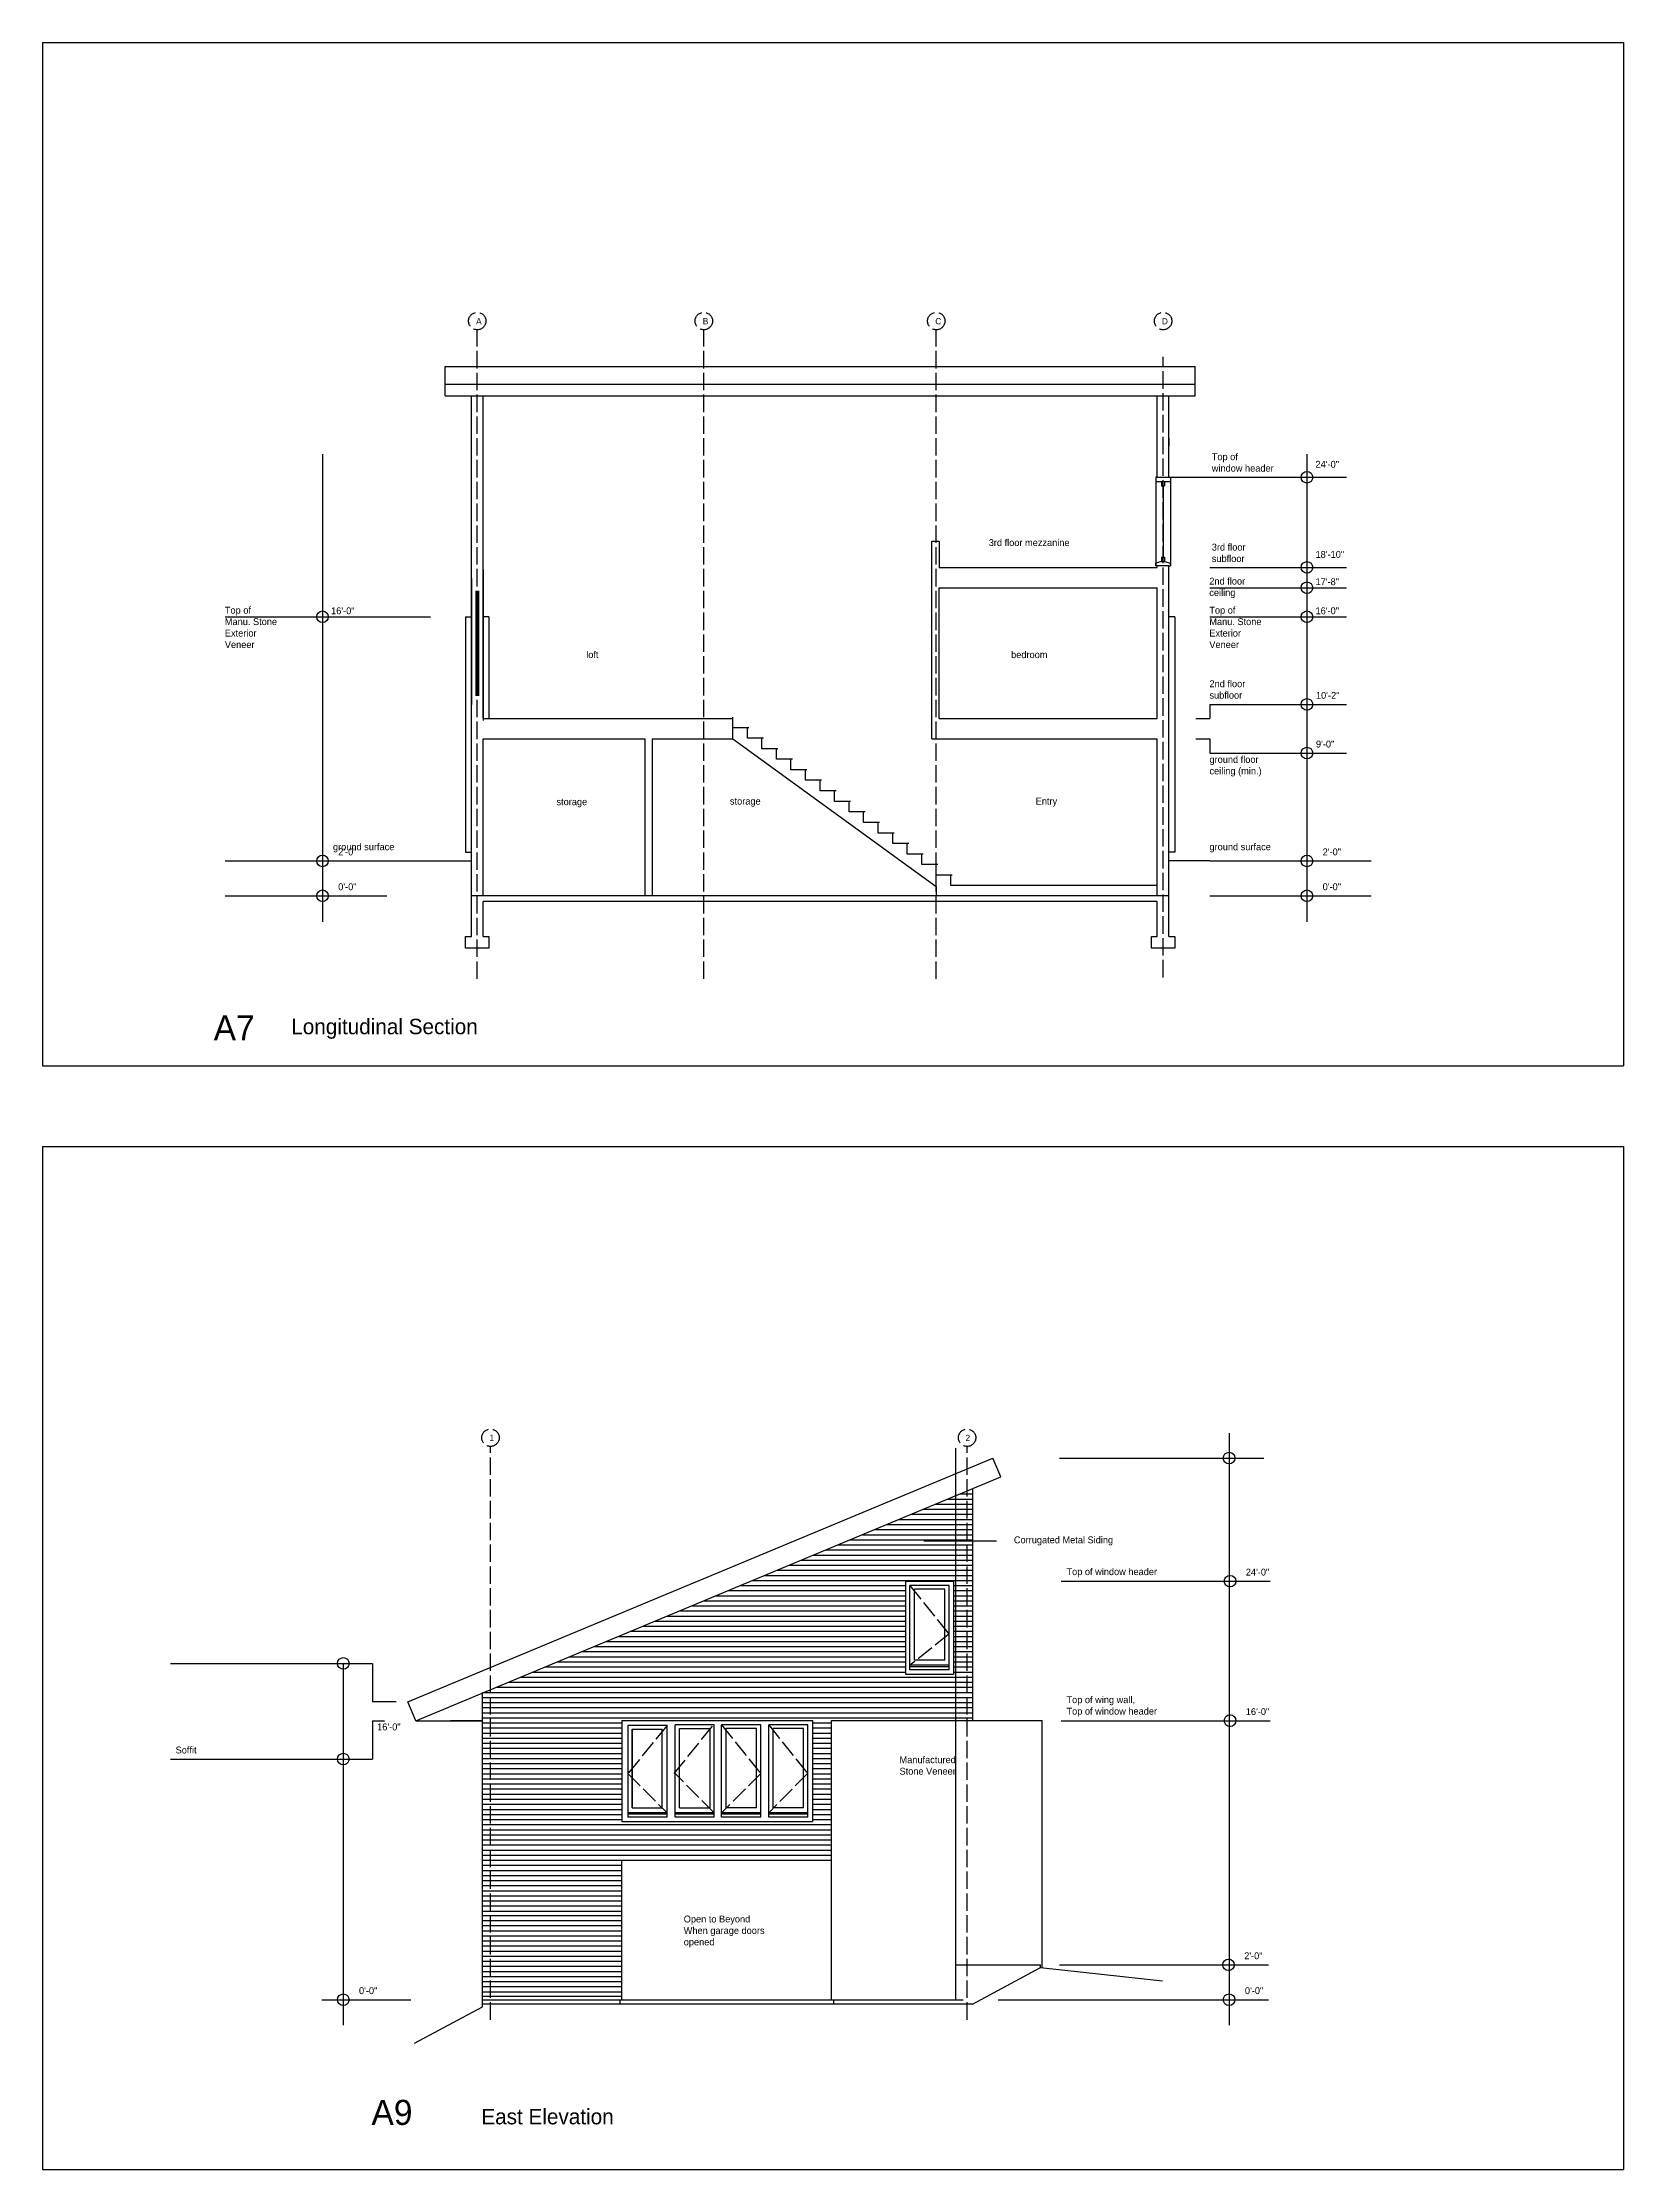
# Model space of a CAD drawing. Header units: inches. Extents: x -5028 to 8475, y 452 to 3434.
# Drawn here: x 3365 to 4453, y 1971 to 3434 of the extents above; entities that cross this region are included whole.
import ezdxf

# ---------------------------------------------------------------- set-up
doc = ezdxf.new("R2010")
doc.units = ezdxf.units.IN
doc.header["$MEASUREMENT"] = 0
doc.linetypes.add('ACAD_ISO02W100', pattern=[15, 12, -3])
for name, color, linetype in [('const', 7, 'Continuous'), ('e1', 7, 'Continuous'), ('e2', 251, 'Continuous'), ('glass', 172, 'Continuous'), ('glassSwing', 172, 'ACAD_ISO02W100'), ('grid', 252, 'ACAD_ISO02W100'), ('millwork', 253, 'Continuous'), ('stairs', 140, 'Continuous'), ('walls', 7, 'Continuous')]:
    doc.layers.add(name, color=color, linetype=linetype)

msp = doc.modelspace()

# ---------------------------------------------------------------- linework, layer by layer
for p, q in [((3365.1, 3434.3), (3365.1, 2730.3)), ((3365.1, 3434.3), (4453.1, 3434.3)), ((4453.1, 3434.3), (4453.1, 2730.3)), ((3365.1, 2730.3), (4453.1, 2730.3)), ((3365.1, 2674.8), (4453.1, 2674.8)), ((3365.1, 2674.8), (3365.1, 1970.8)), ((4453.1, 2674.8), (4453.1, 1970.8)), ((3365.1, 1970.8), (4453.1, 1970.8))]:
    msp.add_line(p, q)
at = {"layer": 'e1'}
for p, q in [((3908.2, 2087.6), (3908.2, 2279.7)), ((3763.9, 2183.6), (3908.2, 2183.6)), ((3909.7, 2084.6), (3909.7, 2087.6))]:
    msp.add_line(p, q, dxfattribs=at)
at = {"layer": 'e2'}
for p, q in [((4140.3, 3185.3), (4140.3, 3191.3)), ((3660.3, 3162.1), (3660.3, 3175.8)), ((4140.3, 3162.1), (4140.3, 3175.8)), ((3557.8, 3151.1), (3557.8, 2829.3)), ((4235.3, 3151.1), (4235.3, 2829.3)), ((4131.3, 3135.2), (4131.3, 3074.2)), ((4140.3, 3135.2), (4262.5, 3135.2)), ((4141.3, 3135.2), (4141.3, 3074.2)), ((3660.3, 3065.6), (3660.3, 2978.9)), ((3668.3, 3071.7), (3668.3, 2967.9)), ((4168.4, 3073.2), (4262.5, 3073.2)), ((4168.4, 3059.2), (4262.5, 3059.2)), ((3663.4, 3057.1), (3663.4, 2984.7)), ((3665.1, 3057.1), (3665.1, 2984.7)), ((3490.9, 3039.2), (3632.1, 3039.2)), ((4168.4, 3039.2), (4262.5, 3039.2)), ((4168.4, 2978.9), (4262.5, 2978.9)), ((4168.4, 2978.9), (4168.4, 2969.2)), ((4158.9, 2969.2), (4168.4, 2969.2)), ((4158.9, 2955.2), (4168.4, 2955.2)), ((4168.4, 2955.2), (4168.4, 2945.4)), ((4168.4, 2945.4), (4262.5, 2945.4)), ((3490.9, 2871.2), (3632.1, 2871.2)), ((4168.4, 2871.2), (4262.5, 2871.2)), ((4247.7, 2871.2), (4279.6, 2871.2)), ((3490.9, 2847.2), (3585, 2847.2)), ((3570.2, 2847.2), (3602, 2847.2)), ((4168.4, 2847.2), (4262.5, 2847.2)), ((4247.7, 2847.2), (4279.6, 2847.2)), ((4181.7, 2477.4), (4181.7, 2070.2)), ((3993.6, 2111.6), (3993.6, 2467.2)), ((4065.1, 2460.3), (4205.6, 2460.3)), ((3988, 2432.1), (4005.4, 2432.1)), ((3996.4, 2435.6), (4005.4, 2435.6)), ((3954.4, 2418.1), (4005.4, 2418.1)), ((3962.8, 2421.6), (4005.4, 2421.6)), ((3971.2, 2425.1), (4005.4, 2425.1)), ((3979.6, 2428.6), (4005.4, 2428.6)), ((3912.4, 2400.6), (4005.4, 2400.6)), ((3920.8, 2404.1), (4005.4, 2404.1)), ((3929.2, 2407.6), (4005.4, 2407.6)), ((3937.6, 2411.1), (4005.4, 2411.1)), ((3946, 2414.6), (4005.4, 2414.6)), ((3878.8, 2386.6), (4005.4, 2386.6)), ((3887.2, 2390.1), (4005.4, 2390.1)), ((3895.6, 2393.6), (4005.4, 2393.6)), ((3904, 2397.1), (4005.4, 2397.1)), ((3845.2, 2372.6), (3959.1, 2372.6)), ((3853.6, 2376.1), (4005.4, 2376.1)), ((3862, 2379.6), (4005.4, 2379.6)), ((3870.4, 2383.1), (4005.4, 2383.1)), ((3959.1, 2375.7), (3992.1, 2375.7)), ((3959.1, 2375.7), (3959.1, 2311.7)), ((3962.1, 2314.7), (3962.1, 2372.7)), ((3989.1, 2372.7), (3962.1, 2372.7)), ((3962.1, 2314.7), (3962.1, 2372.7)), ((3989.1, 2372.7), (3962.1, 2372.7)), ((3989.1, 2314.7), (3989.1, 2372.7)), ((3989.1, 2314.7), (3989.1, 2372.7)), ((3992.1, 2375.7), (3992.1, 2311.7)), ((3992.1, 2375.7), (3992.1, 2311.7)), ((3992.1, 2372.6), (4005.4, 2372.6)), ((4066.2, 2375.6), (4210, 2375.6)), ((3811.6, 2358.6), (3959.1, 2358.6)), ((3820, 2362.1), (3959.1, 2362.1)), ((3828.4, 2365.6), (3959.1, 2365.6)), ((3836.8, 2369.1), (3959.1, 2369.1)), ((3965.1, 2321.2), (3965.1, 2370.2)), ((3986.1, 2370.2), (3965.1, 2370.2)), ((3965.1, 2321.2), (3965.1, 2370.2)), ((3986.1, 2370.2), (3965.1, 2370.2)), ((3986.1, 2321.2), (3986.1, 2370.2)), ((3986.1, 2321.2), (3986.1, 2370.2)), ((3992.1, 2369.1), (4005.4, 2369.1)), ((3992.1, 2365.6), (4005.4, 2365.6)), ((3992.1, 2362.1), (4005.4, 2362.1)), ((3992.1, 2358.6), (4005.4, 2358.6)), ((3778, 2344.6), (3959.1, 2344.6)), ((3786.4, 2348.1), (3959.1, 2348.1)), ((3794.8, 2351.6), (3959.1, 2351.6)), ((3803.2, 2355.1), (3959.1, 2355.1)), ((3992.1, 2355.1), (4005.4, 2355.1)), ((3992.1, 2351.6), (4005.4, 2351.6)), ((3992.1, 2348.1), (4005.4, 2348.1)), ((3992.1, 2344.6), (4005.4, 2344.6)), ((3736, 2327.1), (3959.1, 2327.1)), ((3744.4, 2330.6), (3959.1, 2330.6)), ((3752.8, 2334.1), (3959.1, 2334.1)), ((3761.2, 2337.6), (3959.1, 2337.6)), ((3769.6, 2341.1), (3959.1, 2341.1)), ((3992.1, 2341.1), (4005.4, 2341.1)), ((3992.1, 2337.6), (4005.4, 2337.6)), ((3992.1, 2334.1), (4005.4, 2334.1)), ((3992.1, 2330.6), (4005.4, 2330.6)), ((3992.1, 2327.1), (4005.4, 2327.1)), ((3453.1, 2319), (3592.1, 2319)), ((3572.1, 2319), (3572.1, 2070.2)), ((3592.1, 2319), (3592.1, 2292.6)), ((3702.4, 2313.1), (3959.1, 2313.1)), ((3710.8, 2316.6), (3959.1, 2316.6)), ((3719.2, 2320.1), (3959.1, 2320.1)), ((3727.6, 2323.6), (3959.1, 2323.6)), ((3989.1, 2317.7), (3962.1, 2317.7)), ((3989.1, 2317.7), (3962.1, 2317.7)), ((3989.1, 2316.7), (3962.1, 2316.7)), ((3989.1, 2316.7), (3962.1, 2316.7)), ((3989.1, 2314.7), (3962.1, 2314.7)), ((3989.1, 2314.7), (3962.1, 2314.7)), ((3986.1, 2321.2), (3965.1, 2321.2)), ((3986.1, 2321.2), (3965.1, 2321.2)), ((3992.1, 2323.6), (4005.4, 2323.6)), ((3992.1, 2320.1), (4005.4, 2320.1)), ((3992.1, 2316.6), (4005.4, 2316.6)), ((3992.1, 2313.1), (4005.4, 2313.1)), ((3667.9, 2299.1), (4005.4, 2299.1)), ((3667.9, 2279.7), (3667.9, 2299.1)), ((3677.2, 2302.6), (4005.4, 2302.6)), ((3685.6, 2306.1), (4005.4, 2306.1)), ((3694, 2309.6), (4005.4, 2309.6)), ((3959.1, 2311.7), (3992.1, 2311.7)), ((3608.4, 2292.6), (3592.1, 2292.6)), ((3667.9, 2295.6), (4005.4, 2295.6)), ((3667.9, 2292.1), (4005.4, 2292.1)), ((3667.9, 2288.6), (4005.4, 2288.6)), ((3667.9, 2285.1), (4005.4, 2285.1)), ((3592.1, 2279.6), (3600.4, 2279.6)), ((3592.1, 2279.6), (3592.1, 2253.2)), ((3667.9, 2281.6), (4005.4, 2281.6)), ((3667.9, 2278.1), (3763.9, 2278.1)), ((3667.9, 2274.6), (3763.9, 2274.6)), ((3667.9, 2271.1), (3763.9, 2271.1)), ((3763.9, 2279.7), (3763.9, 2210.2)), ((3763.9, 2279.7), (3894.9, 2279.7)), ((3763.9, 2279.7), (3894.9, 2279.7)), ((3767.9, 2276.2), (3767.9, 2213.2)), ((3794.9, 2276.2), (3767.9, 2276.2)), ((3770.8, 2219.7), (3770.8, 2273.7)), ((3770.8, 2273.7), (3770.8, 2219.7)), ((3770.8, 2273.7), (3791.6, 2273.7)), ((3791.6, 2219.7), (3791.6, 2273.7)), ((3794.9, 2213.2), (3794.9, 2276.2)), ((3800.4, 2213.2), (3800.4, 2276.7)), ((3827.4, 2276.7), (3800.4, 2276.7)), ((3803.4, 2219.7), (3803.4, 2274.2)), ((3803.4, 2274.2), (3824.4, 2274.2)), ((3824.4, 2274.2), (3824.4, 2219.7)), ((3827.4, 2213.2), (3827.4, 2276.7)), ((3832.4, 2213.2), (3832.4, 2276.7)), ((3859.4, 2276.7), (3832.4, 2276.7)), ((3835.4, 2274.2), (3835.4, 2219.7)), ((3856.4, 2274.2), (3835.4, 2274.2)), ((3856.4, 2219.7), (3856.4, 2274.2)), ((3859.4, 2213.2), (3859.4, 2276.7)), ((3864.9, 2213.2), (3864.9, 2276.7)), ((3891.9, 2276.7), (3864.9, 2276.7)), ((3864.9, 2213.2), (3864.9, 2276.7)), ((3891.9, 2276.7), (3864.9, 2276.7)), ((3867.9, 2219.7), (3867.9, 2274.2)), ((3888.9, 2274.2), (3867.9, 2274.2)), ((3867.9, 2219.7), (3867.9, 2274.2)), ((3888.9, 2274.2), (3867.9, 2274.2)), ((3888.9, 2219.7), (3888.9, 2274.2)), ((3888.9, 2219.7), (3888.9, 2274.2)), ((3891.9, 2213.2), (3891.9, 2276.7)), ((3891.9, 2213.2), (3891.9, 2276.7)), ((3894.9, 2279.7), (3894.9, 2210.2)), ((3894.9, 2279.7), (3894.9, 2210.2)), ((3894.9, 2278.1), (3908.2, 2278.1)), ((3894.9, 2274.6), (3908.2, 2274.6)), ((3894.9, 2271.1), (3908.2, 2271.1)), ((4066.2, 2279.6), (4210, 2279.6)), ((3667.9, 2267.6), (3763.9, 2267.6)), ((3667.9, 2264.1), (3763.9, 2264.1)), ((3667.9, 2260.6), (3763.9, 2260.6)), ((3667.9, 2257.1), (3763.9, 2257.1)), ((3894.9, 2267.6), (3908.2, 2267.6)), ((3894.9, 2264.1), (3908.2, 2264.1)), ((3894.9, 2260.6), (3908.2, 2260.6)), ((3894.9, 2257.1), (3908.2, 2257.1)), ((3453.1, 2253.2), (3592.1, 2253.2)), ((3667.9, 2253.6), (3763.9, 2253.6)), ((3667.9, 2250.1), (3763.9, 2250.1)), ((3667.9, 2246.6), (3763.9, 2246.6)), ((3667.9, 2243.1), (3763.9, 2243.1)), ((3667.9, 2239.6), (3763.9, 2239.6)), ((3894.9, 2253.6), (3908.2, 2253.6)), ((3894.9, 2250.1), (3908.2, 2250.1)), ((3894.9, 2246.6), (3908.2, 2246.6)), ((3894.9, 2243.1), (3908.2, 2243.1)), ((3894.9, 2239.6), (3908.2, 2239.6)), ((3667.9, 2236.1), (3763.9, 2236.1)), ((3667.9, 2232.6), (3763.9, 2232.6)), ((3667.9, 2229.1), (3763.9, 2229.1)), ((3667.9, 2225.6), (3763.9, 2225.6)), ((3894.9, 2236.1), (3908.2, 2236.1)), ((3894.9, 2232.6), (3908.2, 2232.6)), ((3894.9, 2229.1), (3908.2, 2229.1)), ((3894.9, 2225.6), (3908.2, 2225.6)), ((3667.9, 2222.1), (3763.9, 2222.1)), ((3667.9, 2218.6), (3763.9, 2218.6)), ((3667.9, 2215.1), (3763.9, 2215.1)), ((3667.9, 2211.6), (3763.9, 2211.6)), ((3763.9, 2210.2), (3894.9, 2210.2)), ((3763.9, 2210.2), (3894.9, 2210.2)), ((3794.9, 2216.2), (3767.9, 2216.2)), ((3794.9, 2215.2), (3767.9, 2215.2)), ((3794.9, 2213.2), (3767.9, 2213.2)), ((3770.8, 2219.7), (3791.6, 2219.7)), ((3827.4, 2216.2), (3800.4, 2216.2)), ((3827.4, 2215.2), (3800.4, 2215.2)), ((3827.4, 2213.2), (3800.4, 2213.2)), ((3803.4, 2219.7), (3824.4, 2219.7)), ((3859.4, 2216.2), (3832.4, 2216.2)), ((3859.4, 2215.2), (3832.4, 2215.2)), ((3859.4, 2213.2), (3832.4, 2213.2)), ((3856.4, 2219.7), (3835.4, 2219.7)), ((3891.9, 2216.2), (3864.9, 2216.2)), ((3891.9, 2216.2), (3864.9, 2216.2)), ((3891.9, 2215.2), (3864.9, 2215.2)), ((3891.9, 2215.2), (3864.9, 2215.2)), ((3891.9, 2213.2), (3864.9, 2213.2)), ((3891.9, 2213.2), (3864.9, 2213.2)), ((3888.9, 2219.7), (3867.9, 2219.7)), ((3888.9, 2219.7), (3867.9, 2219.7)), ((3894.9, 2222.1), (3908.2, 2222.1)), ((3894.9, 2218.6), (3908.2, 2218.6)), ((3894.9, 2215.1), (3908.2, 2215.1)), ((3894.9, 2211.6), (3908.2, 2211.6)), ((3667.9, 2208.1), (3908.2, 2208.1)), ((3667.9, 2204.6), (3908.2, 2204.6)), ((3667.9, 2201.1), (3908.2, 2201.1)), ((3667.9, 2197.6), (3908.2, 2197.6)), ((3667.9, 2194.1), (3908.2, 2194.1)), ((3667.9, 2190.6), (3908.2, 2190.6)), ((3667.9, 2187.1), (3908.2, 2187.1)), ((3667.9, 2183.6), (3763.9, 2183.6)), ((3667.9, 2180.1), (3763.9, 2180.1)), ((3667.9, 2176.6), (3763.9, 2176.6)), ((3667.9, 2173.1), (3763.9, 2173.1)), ((3667.9, 2169.6), (3763.9, 2169.6)), ((3667.9, 2166.1), (3763.9, 2166.1)), ((3667.9, 2162.6), (3763.9, 2162.6)), ((3667.9, 2159.1), (3763.9, 2159.1)), ((3667.9, 2155.6), (3763.9, 2155.6)), ((3667.9, 2152.1), (3763.9, 2152.1)), ((3667.9, 2148.6), (3763.9, 2148.6)), ((3667.9, 2145.6), (3763.9, 2145.6)), ((3667.9, 2142.1), (3763.9, 2142.1)), ((3667.9, 2138.6), (3763.9, 2138.6)), ((3667.9, 2135.1), (3763.9, 2135.1)), ((3667.9, 2131.6), (3763.9, 2131.6)), ((3667.9, 2128.1), (3763.9, 2128.1)), ((3667.9, 2124.6), (3763.9, 2124.6)), ((3667.9, 2121.1), (3763.9, 2121.1)), ((3667.9, 2117.6), (3763.9, 2117.6)), ((3667.9, 2114.1), (3763.9, 2114.1)), ((3667.9, 2110.6), (3763.9, 2110.6)), ((3993.6, 2111.6), (4051.9, 2111.6)), ((3993.6, 2087.6), (3993.6, 2111.6)), ((4022.8, 2111.7), (4041.2, 2111.7)), ((4065.1, 2111.7), (4208.9, 2111.7)), ((3667.9, 2107.1), (3763.9, 2107.1)), ((3667.9, 2103.6), (3763.9, 2103.6)), ((3667.9, 2100.1), (3763.9, 2100.1)), ((3667.9, 2096.6), (3763.9, 2096.6)), ((3667.9, 2093.1), (3763.9, 2093.1)), ((3557.4, 2087.6), (3618.5, 2087.6)), ((3667.9, 2090.1), (3763.9, 2090.1)), ((3667.9, 2087.6), (3909.4, 2087.6)), ((3762.5, 2087.6), (3762.5, 2084.6)), ((3909.4, 2087.6), (3993.6, 2087.6)), ((3909.4, 2087.6), (3998.8, 2087.6)), ((4022.8, 2087.6), (4208.9, 2087.6))]:
    msp.add_line(p, q, dxfattribs=at)
for centre in [(4235.3, 3135.2), (4235.3, 3073.2), (4235.3, 3059.2), (3557.8, 3039.2), (4235.3, 3039.2), (4235.3, 2978.9), (4235.3, 2945.4), (3557.8, 2871.2), (4235.3, 2871.2), (3557.8, 2847.2), (4235.3, 2847.2), (4181.7, 2460.3), (4182.4, 2375.6), (3572.1, 2319), (4182.4, 2279.6), (3572.1, 2253.2), (4181.3, 2111.6), (3572.1, 2087.6), (4181.7, 2087.6)]:
    msp.add_circle(centre, 4, dxfattribs=at)
at = {"layer": 'glass'}
msp.add_line((3664.3, 3057.1), (3664.3, 2984.7), dxfattribs=at)
at = {"layer": 'glassSwing'}
for p, q in [((3962.1, 2372.7), (3988.8, 2339.2)), ((3962.1, 2372.7), (3988.8, 2339.2)), ((3988.8, 2339.2), (3962.1, 2317.7)), ((3988.8, 2339.2), (3962.1, 2317.7)), ((3794.9, 2276.2), (3767.9, 2243.2)), ((3799.9, 2243.2), (3826.9, 2276.7)), ((3832.4, 2276.7), (3859.4, 2243.2)), ((3864.9, 2276.7), (3891.6, 2243.2)), ((3864.9, 2276.7), (3891.6, 2243.2)), ((3767.9, 2243.2), (3794.9, 2216.2)), ((3827.4, 2216.2), (3800.4, 2243.2)), ((3859.4, 2243.2), (3832.4, 2216.2)), ((3891.6, 2243.2), (3864.9, 2216.2)), ((3891.6, 2243.2), (3864.9, 2216.2))]:
    msp.add_line(p, q, dxfattribs=at)
at = {"layer": 'grid'}
for p, q in [((3664.3, 2790.1), (3664.3, 3236.7)), ((3820.2, 2790.1), (3820.2, 3236.7)), ((3980.2, 2790.1), (3980.2, 3236.7)), ((4136.3, 2791.1), (4136.3, 3218.1)), ((3673.4, 2073.8), (3673.4, 2468.3)), ((4001.4, 2073.8), (4001.4, 2468.3))]:
    msp.add_line(p, q, dxfattribs=at)
for centre in [(3664.3, 3242.7), (3820.2, 3242.7), (3980.2, 3242.7), (4136.3, 3242.7), (3673.4, 2474.3), (4001.4, 2474.3)]:
    msp.add_circle(centre, 6, dxfattribs=at)
at = {"layer": 'millwork'}
for p, q in [((3642.3, 3199.3), (3642.3, 3211.4)), ((3642.3, 3211.4), (4158.3, 3211.4)), ((4158.3, 3199.3), (4158.3, 3211.4))]:
    msp.add_line(p, q, dxfattribs=at)
at = {"layer": 'stairs'}
for p, q in [((3840.2, 2962.9), (3840.2, 2970.2)), ((3851.2, 2962.9), (3840.2, 2962.9)), ((3850.2, 2955.7), (3850.2, 2962.9)), ((3861.2, 2955.7), (3850.2, 2955.7)), ((3860.2, 2948.4), (3860.2, 2955.7)), ((3871.2, 2948.4), (3860.2, 2948.4)), ((3870.2, 2941.2), (3870.2, 2948.4)), ((3881.2, 2941.2), (3870.2, 2941.2)), ((3880.2, 2933.9), (3880.2, 2941.2)), ((3891.2, 2933.9), (3880.2, 2933.9)), ((3890.2, 2926.7), (3890.2, 2933.9)), ((3901.2, 2926.7), (3890.2, 2926.7)), ((3900.2, 2919.4), (3900.2, 2926.7)), ((3911.2, 2919.4), (3900.2, 2919.4)), ((3910.2, 2912.2), (3910.2, 2919.4)), ((3921.2, 2912.2), (3910.2, 2912.2)), ((3920.2, 2904.9), (3920.2, 2912.2)), ((3931.2, 2904.9), (3920.2, 2904.9)), ((3930.2, 2897.7), (3930.2, 2904.9)), ((3941.2, 2897.7), (3930.2, 2897.7)), ((3940.2, 2890.4), (3940.2, 2897.7)), ((3951.2, 2890.4), (3940.2, 2890.4)), ((3950.2, 2883.2), (3950.2, 2890.4)), ((3961.2, 2883.2), (3950.2, 2883.2)), ((3960.2, 2875.9), (3960.2, 2883.2)), ((3971.2, 2875.9), (3960.2, 2875.9)), ((3970.2, 2868.7), (3970.2, 2875.9)), ((3981.2, 2868.7), (3970.2, 2868.7)), ((3980.2, 2861.4), (3980.2, 2868.7)), ((3991.2, 2861.4), (3980.2, 2861.4)), ((3990.2, 2854.2), (3990.2, 2861.4)), ((4132.3, 2854.2), (3990.2, 2854.2))]:
    msp.add_line(p, q, dxfattribs=at)
at = {"layer": 'walls'}
for p, q in [((3642.3, 3191.3), (3642.3, 3199.3)), ((3642.3, 3199.3), (4158.3, 3199.3)), ((3642.3, 3191.3), (4158.3, 3191.3)), ((3660.3, 2847.2), (3660.3, 3191.3)), ((3668.3, 2969.2), (3668.3, 3191.3)), ((4132.3, 3135.2), (4132.3, 3191.3)), ((4140.3, 3135.2), (4140.3, 3191.3)), ((4158.3, 3191.3), (4158.3, 3199.3)), ((4140.3, 3175.8), (4140.3, 3185.3)), ((4140.3, 3162.1), (4140.3, 3156.5)), ((4131.3, 3135.2), (4131.3, 3132.2)), ((4132.3, 3135.2), (4131.3, 3135.2)), ((4131.3, 3132.2), (4141.3, 3132.2)), ((4132.3, 3135.2), (4140.3, 3135.2)), ((4135.3, 3132.2), (4137.3, 3132.2)), ((4135.3, 3132.2), (4135.3, 3129.2)), ((4137.3, 3132.2), (4137.3, 3129.2)), ((4141.3, 3135.2), (4141.3, 3132.2)), ((4135.3, 3129.2), (4137.3, 3129.2)), ((4136.3, 3129.2), (4136.3, 3080.3)), ((3977.2, 2955.2), (3977.2, 3091.2)), ((3977.2, 3091.2), (3982.2, 3091.2)), ((3982.2, 3091.2), (3982.2, 3073.2)), ((4135.3, 3077.2), (4131.3, 3076.2)), ((4131.3, 3074.2), (4131.3, 3076.2)), ((4140.3, 3074.2), (4131.3, 3074.2)), ((4132.3, 3073.2), (4132.3, 3074.2)), ((4135.3, 3080.3), (4135.3, 3077.2)), ((4135.3, 3080.3), (4137.3, 3080.3)), ((4135.3, 3077.2), (4137.3, 3077.2)), ((4137.3, 3080.3), (4137.3, 3077.2)), ((4137.3, 3077.2), (4141.3, 3076.2)), ((4140.3, 3061.5), (4140.3, 3074.2)), ((4140.3, 3074.2), (4141.3, 3074.2)), ((4141.3, 3074.2), (4141.3, 3076.2)), ((4141.3, 3074.2), (4141.3, 3074.2)), ((3982.2, 3073.2), (4132.3, 3073.2)), ((3982.2, 2969.2), (3982.2, 3059.2)), ((3982.2, 3059.2), (4132.3, 3059.2)), ((4132.3, 2969.2), (4132.3, 3059.2)), ((4140.3, 2819.2), (4140.3, 3061.5)), ((3656.3, 3039.2), (3660.3, 3039.2)), ((3656.3, 3039.2), (3656.3, 2877.2)), ((3672.3, 3039.2), (3668.3, 3039.2)), ((3672.3, 3039.2), (3672.3, 2969.2)), ((4144.3, 3039.2), (4140.3, 3039.2)), ((4144.3, 3039.2), (4144.3, 2877.2)), ((3668.3, 2969.2), (3840.2, 2969.2)), ((3840.2, 2955.2), (3840.2, 2967.9)), ((3982.2, 2969.2), (4132.3, 2969.2)), ((3668.3, 2955.2), (3779.8, 2955.2)), ((3668.3, 2847.2), (3668.3, 2955.2)), ((3779.8, 2847.2), (3779.8, 2955.2)), ((3784.8, 2847.2), (3784.8, 2955.2)), ((3784.8, 2955.2), (3840.2, 2955.2)), ((3840.2, 2955.2), (3980.2, 2853.7)), ((3977.2, 2955.2), (4132.3, 2955.2)), ((4132.3, 2847.2), (4132.3, 2955.2)), ((3632.1, 2871.2), (3660.3, 2871.2)), ((3656.3, 2877.2), (3660.3, 2877.2)), ((4144.3, 2877.2), (4140.3, 2877.2)), ((4168.4, 2871.2), (4140.3, 2871.2)), ((4140.3, 2847.2), (3660.3, 2847.2)), ((3660.3, 2819.2), (3660.3, 2847.2)), ((4132.3, 2843.2), (3668.3, 2843.2)), ((3668.3, 2819.2), (3668.3, 2843.2)), ((3980.2, 2853.7), (3980.2, 2847.2)), ((4132.3, 2819.2), (4132.3, 2843.2)), ((3656.3, 2819.2), (3660.3, 2819.2)), ((3656.3, 2811.2), (3656.3, 2819.2)), ((3672.3, 2811.2), (3656.3, 2811.2)), ((3668.3, 2819.2), (3672.3, 2819.2)), ((3672.3, 2819.2), (3672.3, 2811.2)), ((4128.3, 2811.2), (4128.3, 2819.2)), ((4128.3, 2819.2), (4132.3, 2819.2)), ((4144.3, 2811.2), (4128.3, 2811.2)), ((4140.3, 2819.2), (4144.3, 2819.2)), ((4144.3, 2819.2), (4144.3, 2811.2)), ((3616.6, 2292.6), (4019.2, 2460.3)), ((4024.6, 2447.4), (4019.2, 2460.3)), ((3622, 2279.6), (4024.6, 2447.4)), ((4005.4, 2279.7), (4005.4, 2439.4)), ((4021.6, 2403.1), (3971.6, 2403.1)), ((3622, 2279.6), (3616.6, 2292.6)), ((3622, 2279.6), (3667.9, 2279.6)), ((3645.9, 2279.7), (3667.9, 2279.7)), ((3667.9, 2082.6), (3667.9, 2279.6)), ((3908.2, 2279.7), (4053.1, 2279.7)), ((4053.1, 2109.6), (4053.1, 2279.7)), ((3763.9, 2087.6), (3763.9, 2183.6)), ((4005.2, 2084.6), (4051.9, 2109.7)), ((4051.9, 2109.7), (4051.9, 2111.6)), ((4051.9, 2109.7), (4135.8, 2100.5)), ((3621.2, 2057.6), (3667.9, 2082.6)), ((4005.2, 2084.6), (3667.9, 2084.6))]:
    msp.add_line(p, q, dxfattribs=at)

# ---------------------------------------------------------------- texts
at = {"layer": 'const', "attachment_point": 1}
for s, insert, char_height, width in [('A', (3663.5, 3244.7), 4.26, 1625.197), ('B', (3819.5, 3244.7), 4.26, 1625.197), ('C', (3979.5, 3244.7), 4.26, 1625.197), ('D', (4135.5, 3244.7), 4.26, 1625.197), ('Top of\\Pwindow header', (4169.8, 3151.7), 4.736, 1805.775), ('24\'-0"', (4241.2, 3146.5), 4.74, 1805.775), ('3rd floor mezzanine', (4016.3, 3092.6), 4.736, 1805.775), ('3rd floor^Jsubfloor', (4169.8, 3089.5), 4.736, 1805.775), ('18\'-10"', (4241.2, 3084.5), 4.74, 1805.775), ('\\P2nd floor^Jceiling', (4168.1, 3074), 4.736, 1805.775), ('\\P17\'-8"', (4241.2, 3073.6), 4.74, 1805.775), ('\\PTop of\\PManu. Stone\\PExterior\\PVeneer', (3490.6, 3054), 4.736, 1805.775), ('\\P16\'-0"', (3563.7, 3053.6), 4.74, 1805.775), ('\\PTop of\\PManu. Stone\\PExterior\\PVeneer', (4168.1, 3054), 4.736, 1805.775), ('\\P16\'-0"', (4241.2, 3053.6), 4.74, 1805.775), ('loft', (3739.3, 3015.5), 4.74, 1805.775), ('bedroom', (4031.7, 3015.5), 4.74, 1805.775), ('2nd floor^Jsubfloor', (4168.2, 2995.5), 4.736, 1805.775), ('10\'-2"', (4241.5, 2987.5), 4.74, 1805.775), ('ground floor^Jceiling (min.)', (4168.2, 2943.4), 4.736, 1805.775), ('9\'-0"', (4241.5, 2954), 4.74, 1805.775), ('storage', (3718.8, 2914.3), 4.74, 1805.775), ('storage', (3838.2, 2914.7), 4.74, 1805.775), ('Entry', (4048.6, 2914.7), 4.74, 1805.775), ('ground surface', (3565, 2883.3), 4.736, 1805.775), ('ground surface', (4168.2, 2883.3), 4.736, 1805.775), ('2\'-0"', (3568.6, 2879.8), 4.74, 1805.775), ('2\'-0"', (4246.1, 2879.8), 4.74, 1805.775), ('0\'-0"', (3568.6, 2855.8), 4.74, 1805.775), ('0\'-0"', (4246.1, 2855.8), 4.74, 1805.775), ('A7', (3482.9, 2765), 17.26, 6582.049), ('Longitudinal Section', (3536.3, 2762.6), 10.656, 4062.993), ('1', (3672.7, 2476.4), 4.26, 1625.197), ('2', (4000.3, 2476.3), 4.26, 1625.197), ('Corrugated Metal Siding', (4033.6, 2406.4), 4.736, 1805.775), ('\\PTop of window header', (4069.8, 2392.4), 4.736, 1805.775), ('24\'-0"', (4193.2, 2384.2), 4.74, 1805.775), ('Top of wing wall,\\PTop of window header', (4069.8, 2296.4), 4.736, 1805.775), ('16\'-0"', (4193.2, 2288.2), 4.74, 1805.775), ('16\'-0"', (3595.4, 2277.7), 4.74, 1805.775), ('Soffit', (3456.7, 2261.8), 4.74, 1805.775), ('Manufactured^JStone Veneer', (3954.9, 2255.1), 4.736, 1805.775), ('Open to Beyond^JWhen garage doors^Jopened', (3806.4, 2145.5), 4.736, 1805.775), ('2\'-0"', (4192.1, 2120.2), 4.74, 1805.775), ('0\'-0"', (3582.9, 2096.2), 4.74, 1805.775), ('0\'-0"', (4192.6, 2096.2), 4.74, 1805.775), ('A9', (3591.5, 2018.7), 17.26, 6582.049), ('East Elevation', (3667.1, 2012.5), 10.656, 4062.993)]:
    msp.add_mtext(s, dxfattribs=dict(at, insert=insert, char_height=char_height, width=width))

doc.saveas('drawing.dxf')
